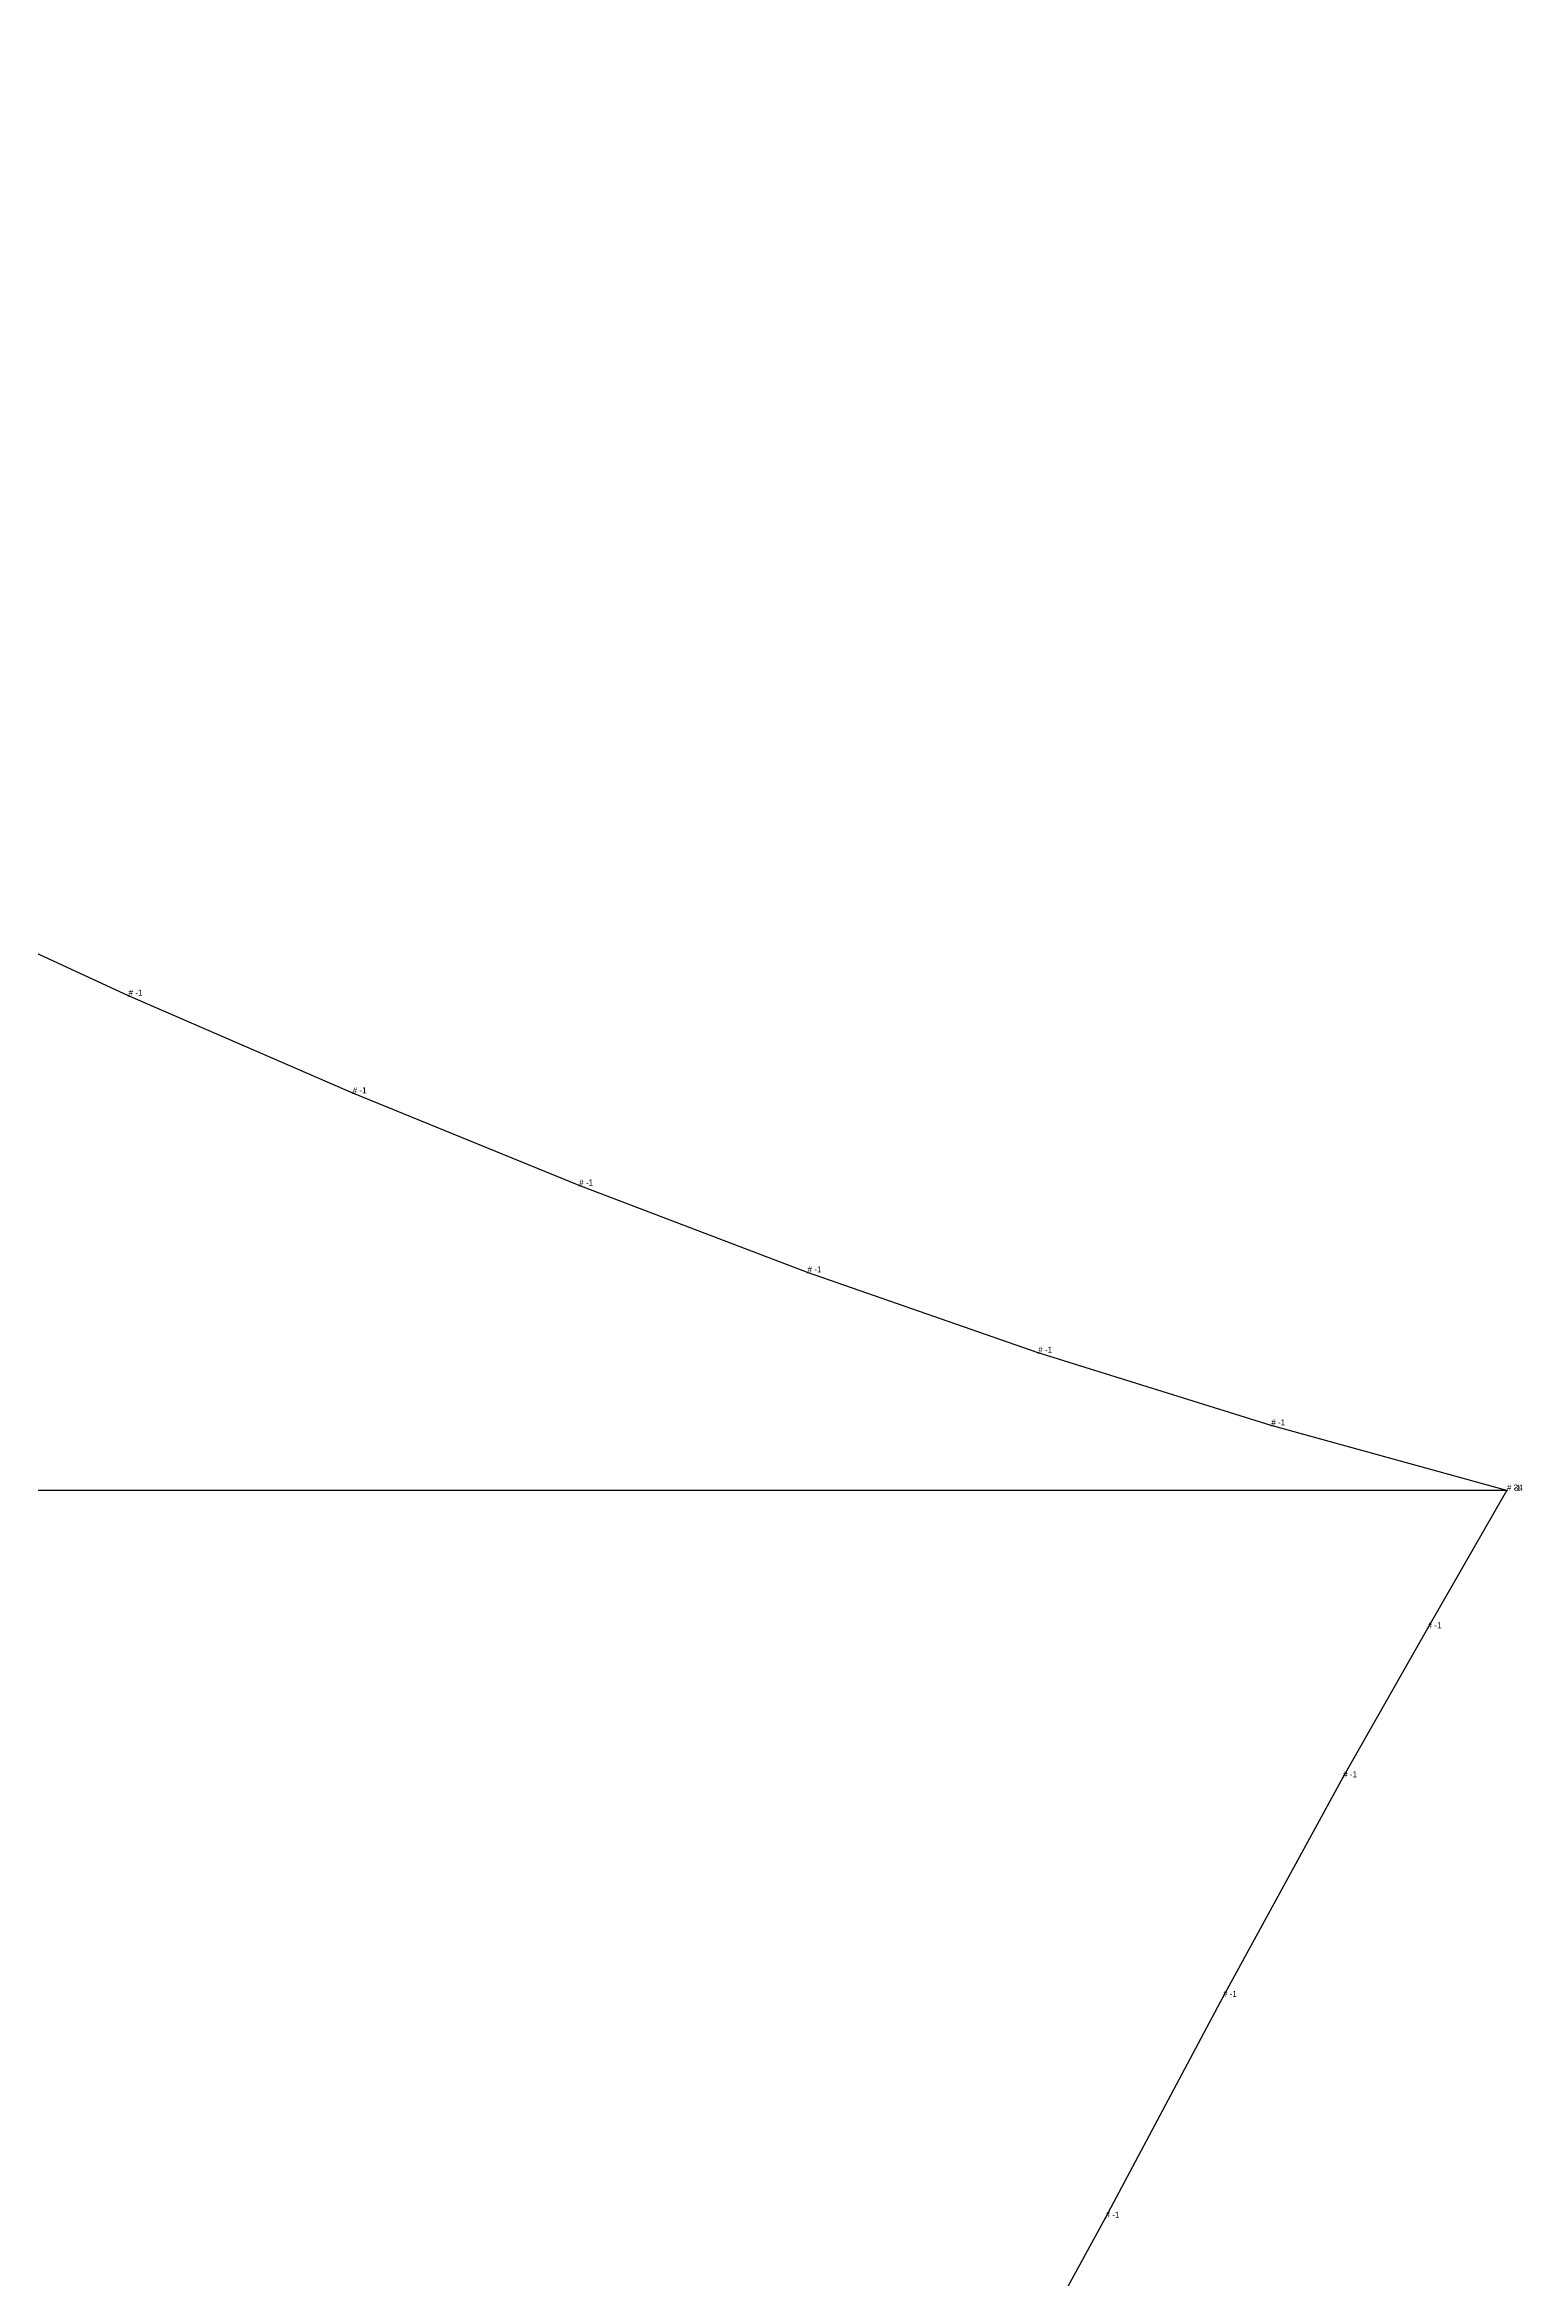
# Model space of a CAD drawing. Extents: x -890 to 8, y 0 to 1459.
# Drawn here: x -460.2 to -398.8, y 1306.1 to 1398.9 of the extents above; entities that cross this region are included whole.
import ezdxf

# ---------------------------------------------------------------- set-up
doc = ezdxf.new("R2010")
doc.units = 0

# ---------------------------------------------------------------- blocks, each defined once
blk = doc.blocks.new('7_M')
at = {"layer": '1'}
blk.add_lwpolyline([(-421.114502, 1299.471436), (-416.124329, 1308.605103), (-411.241516, 1317.782959), (-406.251221, 1326.907227), (-402.735596, 1333.103027), (-399.444611, 1338.819214), (-409.234619, 1341.529053), (-418.922119, 1344.544922), (-428.507111, 1347.884888), (-437.999329, 1351.494507), (-447.408508, 1355.328613), (-456.724915, 1359.380859), (-465.938721, 1363.626953), (-475.064697, 1368.073364), (-484.093018, 1372.718872), (-493.023712, 1377.556519), (-501.817627, 1382.552979), (-510.494415, 1387.751221), (-527.56958, 1398.89209)], dxfattribs=at)
at = {"layer": '14'}
blk.add_lwpolyline([(-421.114502, 1299.471436), (-416.124329, 1308.605103), (-411.241516, 1317.782959), (-406.251221, 1326.907227), (-402.735596, 1333.103027), (-399.444611, 1338.819214), (-409.234619, 1341.529053), (-418.922119, 1344.544922), (-428.507111, 1347.884888), (-437.999329, 1351.494507), (-447.408508, 1355.328613), (-456.724915, 1359.380859), (-465.938721, 1363.626953), (-475.064697, 1368.073364), (-484.093018, 1372.718872), (-493.023712, 1377.556519), (-501.817627, 1382.552979), (-510.494415, 1387.751221), (-527.56958, 1398.89209)], dxfattribs=at)
at = {"layer": '2'}
blk.add_point((-399.444611, 1338.819214), dxfattribs=at)
blk.add_point((-399.444611, 1338.819214), dxfattribs=at)
blk.add_point((-399.444611, 1338.819214), dxfattribs=at)
at = {"layer": '3'}
for p in [(-456.724915, 1359.380859), (-456.724915, 1359.380859), (-447.408508, 1355.328613), (-447.408508, 1355.328613), (-437.999329, 1351.494507), (-437.999329, 1351.494507), (-428.507111, 1347.884888), (-428.507111, 1347.884888), (-418.922119, 1344.544922), (-418.922119, 1344.544922), (-409.234619, 1341.529053), (-409.234619, 1341.529053), (-402.735596, 1333.103027), (-402.735596, 1333.103027), (-406.251221, 1326.907227), (-406.251221, 1326.907227), (-411.241516, 1317.782959), (-411.241516, 1317.782959), (-416.124329, 1308.605103), (-416.124329, 1308.605103)]:
    blk.add_point(p, dxfattribs=at)
at = {"layer": '8'}
blk.add_lwpolyline([(-399.444611, 1338.819214), (-889.718018, 1338.815796)], dxfattribs=at)
at = {"layer": '84'}
blk.add_lwpolyline([(-421.114502, 1299.471436), (-416.124329, 1308.605103), (-411.241516, 1317.782959), (-406.251221, 1326.907227), (-402.735596, 1333.103027), (-399.444611, 1338.819214), (-409.234619, 1341.529053), (-418.922119, 1344.544922), (-428.507111, 1347.884888), (-437.999329, 1351.494507), (-447.408508, 1355.328613), (-456.724915, 1359.380859), (-465.938721, 1363.626953), (-475.064697, 1368.073364), (-484.093018, 1372.718872), (-493.023712, 1377.556519), (-501.817627, 1382.552979), (-510.494415, 1387.751221), (-516.237671, 1391.385498), (-521.921082, 1395.109985)], dxfattribs=at)
at = {"layer": '87'}
blk.add_lwpolyline([(-421.114502, 1299.471436), (-416.124329, 1308.605103), (-411.241516, 1317.782959), (-406.251221, 1326.907227), (-402.735596, 1333.103027), (-399.444611, 1338.819214), (-409.234619, 1341.529053), (-418.922119, 1344.544922), (-428.507111, 1347.884888), (-437.999329, 1351.494507), (-447.408508, 1355.328613), (-456.724915, 1359.380859), (-465.938721, 1363.626953), (-475.064697, 1368.073364), (-484.093018, 1372.718872), (-493.023712, 1377.556519), (-501.817627, 1382.552979), (-510.494415, 1387.751221), (-516.237671, 1391.385498), (-521.921082, 1395.109985)], dxfattribs=at)
at = {"layer": '1'}
for s, p in [('# -1', (-456.724915, 1359.380859)), ('# -1', (-447.408508, 1355.328613)), ('# -1', (-437.999329, 1351.494507)), ('# -1', (-428.507111, 1347.884888)), ('# -1', (-418.922119, 1344.544922)), ('# -1', (-409.234619, 1341.529053)), ('# 34', (-399.444611, 1338.819214)), ('# -1', (-402.735596, 1333.103027)), ('# -1', (-406.251221, 1326.907227)), ('# -1', (-411.241516, 1317.782959)), ('# -1', (-416.124329, 1308.605103))]:
    blk.add_text(s, height=0.25, dxfattribs=at).set_placement(p)
at = {"layer": '14'}
for s, p in [('# -1', (-456.724915, 1359.380859)), ('# -1', (-447.408508, 1355.328613)), ('# -1', (-437.999329, 1351.494507)), ('# -1', (-428.507111, 1347.884888)), ('# -1', (-418.922119, 1344.544922)), ('# -1', (-409.234619, 1341.529053)), ('# 34', (-399.444611, 1338.819214)), ('# -1', (-402.735596, 1333.103027)), ('# -1', (-406.251221, 1326.907227)), ('# -1', (-411.241516, 1317.782959)), ('# -1', (-416.124329, 1308.605103))]:
    blk.add_text(s, height=0.25, dxfattribs=at).set_placement(p)
at = {"layer": '8'}
blk.add_text('# -1', height=0.25, dxfattribs=at).set_placement((-399.444611, 1338.819214))

msp = doc.modelspace()

# ---------------------------------------------------------------- block references
at = {"layer": '1'}
msp.add_blockref('7_M', (0, 0), dxfattribs=at)

doc.saveas('drawing.dxf')
